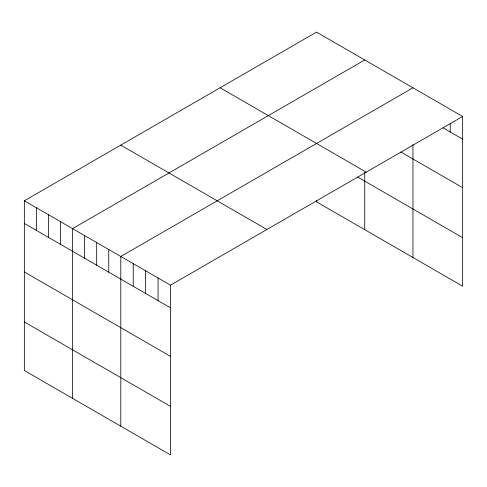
<?xml version="1.0" encoding="UTF-8"?>
<svg xmlns="http://www.w3.org/2000/svg" width="487" height="487" viewBox="0 0 487 487"><rect width="100%" height="100%" fill="white"/><g stroke="black" fill="none" stroke-linecap="round" stroke-linejoin="round"><path stroke-width="0.73" d="M24.35 200.79L170.487 285.163L170.487 454.888L24.35 370.516L24.35 200.79L316.513 32.112L462.65 116.484L462.65 286.21L316.513 201.837L316.513 200.321M364.739 59.956L72.575 228.634L72.575 398.36M412.964 87.8L120.8 256.479L120.8 426.198M170.487 285.163L462.65 116.484M443.036 127.819L462.65 139.142M400.904 152.029L462.65 187.672M220.1 87.776L366.236 172.148M357.756 177.116L462.65 237.674M120.764 145.126L266.9 229.499M24.35 223.448L170.487 307.821M24.35 271.977L170.487 356.35M24.35 321.98L170.487 406.353M450.225 123.661L450.225 131.971M412.964 144.578L412.964 257.52M364.739 172.325L364.739 229.681M158.068 277.992L158.068 300.649M145.643 270.821L145.643 293.478M133.225 263.65L133.225 286.307M108.747 249.514L108.747 272.172M96.688 242.556L96.688 265.214M84.635 235.592L84.635 258.25M60.522 221.676L60.522 244.328M48.463 214.712L48.463 237.37M36.409 207.754L36.409 230.406"/></g></svg>
